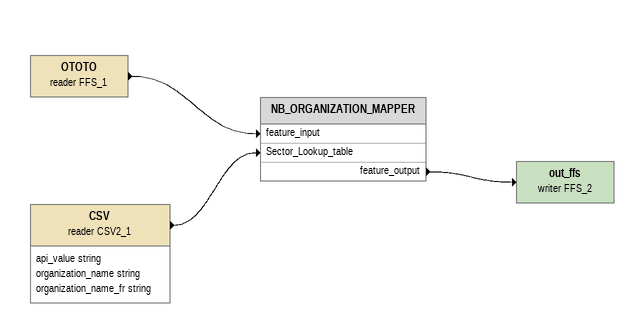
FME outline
OTOTO (reader FFS_1)
    -> NB_ORGANIZATION_MAPPER [feature_input]
CSV (reader CSV2_1)
    attributes: api_value string, organization_name string, organization_name_fr string
    -> NB_ORGANIZATION_MAPPER [Sector_Lookup_table]
NB_ORGANIZATION_MAPPER
    feature_output -> out_ffs (writer FFS_2)
out_ffs (writer FFS_2)
